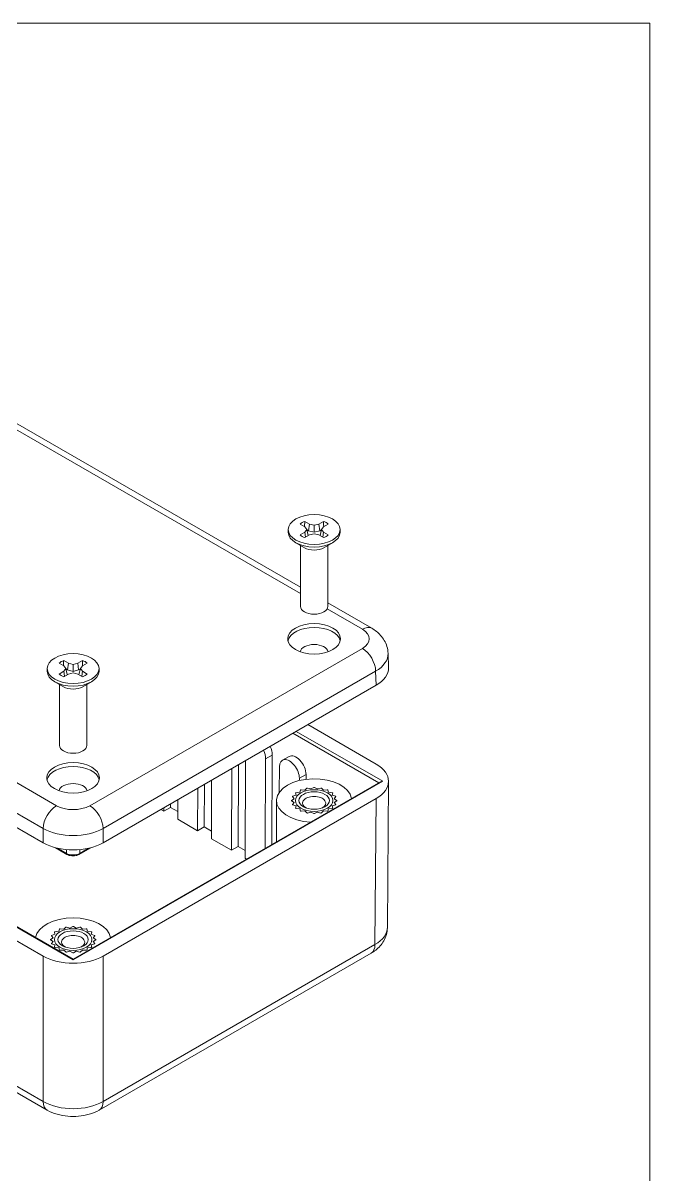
# Model space of a CAD drawing. Header units: millimetres. Extents: x 15 to 432, y 11 to 331.
# Drawn here: x 365 to 431.6, y 208.4 to 330.8 of the extents above; entities that cross this region are included whole.
import ezdxf

# ---------------------------------------------------------------- set-up
doc = ezdxf.new("R2010")
doc.units = ezdxf.units.MM
doc.header["$LTSCALE"] = 1.6
doc.layers.get('0').update_dxf_attribs({"lineweight": 25})
for name, color, linetype, lineweight in [('Sketch Geometry (ANSI)', 7, 'Continuous', 9), ('Symbol (ANSI)', 7, 'Continuous', 9), ('Visible (ANSI)', 7, 'Continuous', 9), ('Visible Narrow (ANSI)', 7, 'Continuous', 9)]:
    doc.layers.add(name, color=color, linetype=linetype, lineweight=lineweight)
doc.styles.add('Note Text (ANSI)', font='arial.ttf')
doc.styles.add('Text Style20', font='arial.ttf')

# ---------------------------------------------------------------- blocks, each defined once
blk = doc.blocks.new('Title Blocks HAMMOND')
at = {"layer": 'Sketch Geometry (ANSI)'}
for p, q in [((269.997, 206.727), (9.353, 206.727)), ((269.997, 36.196), (269.997, 206.727))]:
    blk.add_line(p, q, dxfattribs=at)
at = {"layer": 'Symbol (ANSI)'}
for tag, p, height, style in [('<TITLE>_001', (231.514, 16.349), 5, 'Text Style20'), ('REV:_DD.MM.YYYY_001', (248.641, 6.925), 2, 'Note Text (ANSI)')]:
    blk.add_attdef(tag, p, '', height=height, dxfattribs=dict(at, style=style))

msp = doc.modelspace()

# ---------------------------------------------------------------- linework, layer by layer
at = {"layer": 'Visible (ANSI)'}
for p, q in [((337.752, 303.582), (394.482, 270.829)), ((302.811, 280.811), (367.159, 243.66)), ((393.187, 276.954), (393.187, 276.668)), ((394.936, 277.246), (394.441, 277.532)), ((394.936, 277.817), (395.431, 277.532)), ((395.159, 276.954), (394.936, 277.246)), ((394.936, 276.661), (395.159, 276.954)), ((395.159, 276.954), (395.312, 276.307)), ((395.169, 276.915), (395.35, 276.81)), ((395.431, 277.532), (395.35, 276.81)), ((395.35, 276.81), (395.937, 276.661)), ((395.431, 277.532), (395.937, 277.403)), ((395.937, 277.403), (396.443, 277.532)), ((395.937, 277.403), (395.937, 276.661)), ((395.937, 276.661), (396.524, 276.81)), ((396.443, 277.532), (396.938, 277.817)), ((396.443, 277.532), (396.524, 276.81)), ((396.524, 276.81), (396.706, 276.915)), ((396.715, 276.954), (396.562, 276.307)), ((396.938, 277.246), (396.715, 276.954)), ((396.715, 276.954), (396.938, 276.661)), ((397.433, 277.532), (396.938, 277.246)), ((398.687, 276.954), (398.687, 276.668)), ((394.908, 275.017), (393.993, 275.545)), ((394.441, 276.376), (394.936, 276.661)), ((394.936, 276.661), (395.024, 276.141)), ((395.431, 276.376), (394.936, 276.09)), ((395.937, 276.505), (395.431, 276.376)), ((396.443, 276.376), (395.937, 276.505)), ((396.938, 276.09), (396.443, 276.376)), ((396.938, 276.661), (396.85, 276.141)), ((396.938, 276.661), (397.433, 276.376)), ((396.966, 275.017), (397.882, 275.545)), ((394.482, 275.263), (394.482, 268.789)), ((397.392, 275.263), (397.392, 268.789)), ((370.34, 231.294), (302.356, 270.545)), ((367.158, 231.617), (302.811, 268.767)), ((397.392, 269.149), (402.055, 266.457)), ((403.831, 262.281), (403.785, 263.791)), ((367.59, 262.175), (367.59, 261.889)), ((369.339, 262.467), (368.844, 262.753)), ((369.339, 263.039), (369.834, 262.753)), ((369.562, 262.175), (369.339, 262.467)), ((369.339, 261.883), (369.562, 262.175)), ((369.562, 262.175), (369.715, 261.528)), ((369.571, 262.136), (369.753, 262.031)), ((369.834, 262.753), (369.753, 262.031)), ((369.753, 262.031), (370.34, 261.882)), ((369.834, 262.753), (370.34, 262.624)), ((370.34, 262.624), (370.846, 262.753)), ((370.34, 262.624), (370.34, 261.882)), ((370.34, 261.882), (370.927, 262.031)), ((370.846, 262.753), (371.341, 263.039)), ((370.846, 262.753), (370.927, 262.031)), ((370.927, 262.031), (371.109, 262.136)), ((371.118, 262.175), (370.965, 261.528)), ((371.341, 262.467), (371.118, 262.175)), ((371.118, 262.175), (371.341, 261.883)), ((371.836, 262.753), (371.341, 262.467)), ((373.09, 262.175), (373.09, 261.889)), ((368.844, 261.597), (369.339, 261.883)), ((369.339, 261.883), (369.427, 261.362)), ((369.834, 261.597), (369.339, 261.311)), ((370.34, 261.726), (369.834, 261.597)), ((370.846, 261.597), (370.34, 261.726)), ((371.341, 261.311), (370.846, 261.597)), ((371.341, 261.883), (371.253, 261.362)), ((371.341, 261.883), (371.836, 261.597)), ((369.311, 260.238), (368.395, 260.767)), ((368.885, 260.484), (368.885, 254.01)), ((371.369, 260.238), (372.285, 260.767)), ((371.795, 260.484), (371.795, 254.01)), ((373.521, 243.66), (402.514, 260.398)), ((395.266, 256.214), (402.513, 252.029)), ((303.343, 252.338), (367.572, 215.256)), ((388.655, 252.397), (388.616, 242.022)), ((390.746, 243.075), (390.781, 252.585)), ((391.488, 252.989), (391.453, 243.483)), ((392.562, 252.428), (393.269, 252.833)), ((387.151, 242.868), (387.184, 251.548)), ((387.891, 251.956), (387.858, 243.276)), ((392.246, 251.739), (392.236, 249.026)), ((402.969, 250.132), (370.34, 231.294)), ((384.289, 249.876), (384.272, 245.347)), ((385.053, 250.317), (385.03, 244.093)), ((394.367, 250.275), (394.367, 250.514)), ((395.075, 250.919), (395.073, 250.406)), ((403.831, 250.181), (403.714, 234.657)), ((383.565, 244.939), (383.582, 249.468)), ((393.632, 248.563), (393.805, 248.346)), ((394.014, 248.717), (393.653, 248.6)), ((393.965, 248.954), (394.014, 248.717)), ((394.411, 249.032), (394.005, 248.985)), ((394.492, 249.266), (394.411, 249.032)), ((394.957, 249.262), (394.546, 249.289)), ((395.16, 249.47), (394.957, 249.262)), ((395.6, 249.382), (395.224, 249.482)), ((395.903, 249.544), (395.6, 249.382)), ((396.275, 249.382), (395.971, 249.544)), ((396.651, 249.482), (396.275, 249.382)), ((396.917, 249.262), (396.715, 249.47)), ((397.328, 249.289), (396.917, 249.262)), ((397.464, 249.032), (397.383, 249.266)), ((397.869, 248.985), (397.464, 249.032)), ((397.861, 248.717), (397.909, 248.954)), ((398.221, 248.6), (397.861, 248.717)), ((398.07, 248.346), (398.242, 248.563)), ((402.513, 248.355), (373.522, 231.617)), ((380.686, 247.417), (379.979, 247.009)), ((379.979, 247.009), (379.98, 247.389)), ((380.687, 247.797), (380.686, 247.417)), ((381.447, 246.978), (380.686, 247.417)), ((381.451, 248.238), (381.444, 246.163)), ((391.937, 248.151), (391.937, 243.763)), ((393.805, 248.346), (393.525, 248.17)), ((393.525, 248.131), (393.805, 247.956)), ((393.805, 247.956), (393.632, 247.739)), ((393.653, 247.702), (394.014, 247.585)), ((394.014, 247.585), (393.965, 247.348)), ((394.005, 247.316), (394.411, 247.269)), ((397.464, 247.269), (397.869, 247.316)), ((397.861, 247.585), (398.221, 247.702)), ((397.909, 247.348), (397.861, 247.585)), ((398.35, 248.17), (398.07, 248.346)), ((398.07, 247.956), (398.35, 248.131)), ((398.242, 247.739), (398.07, 247.956)), ((379.979, 247.009), (379.651, 247.198)), ((383.565, 244.939), (381.444, 246.163)), ((394.411, 247.269), (394.492, 247.035)), ((394.546, 247.012), (394.957, 247.04)), ((394.957, 247.04), (395.16, 246.832)), ((395.224, 246.82), (395.6, 246.92)), ((395.6, 246.92), (395.903, 246.758)), ((395.971, 246.758), (396.275, 246.92)), ((396.275, 246.92), (396.651, 246.82)), ((396.715, 246.832), (396.917, 247.04)), ((396.917, 247.04), (397.328, 247.012)), ((397.383, 247.035), (397.464, 247.269)), ((384.272, 245.347), (383.565, 244.939)), ((385.033, 244.908), (384.272, 245.347)), ((387.151, 242.868), (385.03, 244.093)), ((368.454, 243.138), (369.685, 242.427)), ((370.995, 242.427), (372.226, 243.138)), ((387.858, 243.276), (387.151, 242.868)), ((388.619, 242.837), (387.858, 243.276)), ((388.769, 241.934), (388.616, 242.022)), ((368.416, 233.938), (368.056, 233.821)), ((368.368, 234.175), (368.416, 233.938)), ((368.813, 234.254), (368.408, 234.207)), ((368.894, 234.488), (368.813, 234.254)), ((369.36, 234.483), (368.949, 234.511)), ((369.562, 234.691), (369.36, 234.483)), ((370.002, 234.603), (369.627, 234.703)), ((370.306, 234.765), (370.002, 234.603)), ((370.678, 234.603), (370.374, 234.765)), ((371.053, 234.703), (370.678, 234.603)), ((371.32, 234.483), (371.118, 234.691)), ((371.731, 234.511), (371.32, 234.483)), ((371.867, 234.254), (371.786, 234.488)), ((372.272, 234.207), (371.867, 234.254)), ((372.264, 233.938), (372.312, 234.175)), ((372.624, 233.821), (372.264, 233.938)), ((368.208, 233.567), (367.927, 233.392)), ((367.927, 233.353), (368.208, 233.177)), ((368.035, 233.784), (368.208, 233.567)), ((368.208, 233.177), (368.035, 232.96)), ((368.056, 232.923), (368.416, 232.806)), ((368.416, 232.806), (368.368, 232.569)), ((372.264, 232.806), (372.624, 232.923)), ((372.312, 232.569), (372.264, 232.806)), ((372.472, 233.567), (372.645, 233.784)), ((372.753, 233.392), (372.472, 233.567)), ((372.472, 233.177), (372.753, 233.353)), ((372.645, 232.96), (372.472, 233.177)), ((368.408, 232.538), (368.813, 232.491)), ((368.813, 232.491), (368.894, 232.257)), ((368.949, 232.234), (369.36, 232.262)), ((369.36, 232.262), (369.562, 232.054)), ((369.627, 232.041), (370.002, 232.141)), ((370.002, 232.141), (370.306, 231.979)), ((370.374, 231.979), (370.678, 232.141)), ((370.678, 232.141), (371.053, 232.041)), ((371.118, 232.054), (371.32, 232.262)), ((371.32, 232.262), (371.731, 232.234)), ((371.786, 232.257), (371.867, 232.491)), ((371.867, 232.491), (372.272, 232.538)), ((373.108, 215.256), (401.982, 231.926)), ((370.34, 231.294), (370.34, 231.21))]:
    msp.add_line(p, q, dxfattribs=at)
for centre, major_axis in [((395.937, 276.954), (2.75, 0)), ((395.937, 265.338), (-2.8, 0)), ((370.34, 262.175), (2.75, 0)), ((370.34, 250.559), (-2.8, 0)), ((395.937, 248.151), (1.994, 0)), ((395.937, 248.151), (1.613, 0)), ((370.34, 233.372), (-1.994, 0)), ((370.34, 233.372), (1.613, 0))]:
    msp.add_ellipse(centre, major_axis=major_axis, ratio=0.5773503, dxfattribs=at)
for centre, major_axis, ratio, start_param, end_param in [((395.937, 276.954), (1.8, 0), 0.5773503, 2.1605034, 2.5518855), ((395.937, 276.954), (1.8, 0), 0.5773503, 0.5897071, 0.9810892), ((395.937, 276.668), (2.75, 0), 0.5773503, 3.1415927, 6.2831853), ((395.937, 276.954), (-1.8, 0), 0.5773503, 0.5897071, 0.9810892), ((395.937, 276.954), (-1.8, 0), 0.5773503, 2.1605034, 2.5518855), ((395.937, 275.611), (-1.455, 0), 0.5773503, 0.7853982, 2.3561945), ((395.937, 268.789), (1.455, 0), 0.5773503, 3.1415927, 6.2831853), ((395.937, 264.93), (2.8, 0), 0.5773503, 0.126607, 3.0149856), ((395.937, 263.868), (1.5, 0), 0.5773503, 0.1168071, 3.0247855), ((370.34, 262.175), (1.8, 0), 0.5773503, 2.1605034, 2.5518855), ((370.34, 262.175), (1.8, 0), 0.5773503, 0.5897071, 0.9810892), ((399.33, 262.235), (4.501, 0), 0.5771744, 5.4979394, 6.3006333), ((370.34, 261.889), (2.75, 0), 0.5773503, 3.1415927, 6.2831853), ((370.34, 262.175), (-1.8, 0), 0.5773503, 0.5897071, 0.9810892), ((370.34, 262.175), (-1.8, 0), 0.5773503, 2.1605034, 2.5518855), ((370.34, 260.832), (-1.455, 0), 0.5773503, 0.7853982, 2.3561945), ((370.34, 254.01), (1.455, 0), 0.5773503, 3.1415927, 6.2831853), ((389.721, 253.197), (-0.745, 1.302), 0.5798639, 3.929182, 4.6077843), ((390.428, 253.602), (0.745, -1.302), 0.5798639, 0.7875894, 1.4682601), ((393.307, 251.127), (-0.745, 1.302), 0.5798639, 3.929182, 7.0707747), ((394.014, 251.531), (-0.745, 1.302), 0.5798639, 3.929182, 6.2831853), ((370.34, 250.151), (2.8, 0), 0.5773503, 0.126607, 3.0149856), ((399.331, 250.192), (4.5, 0), 0.5773393, 5.4977967, 7.068574), ((370.34, 249.09), (1.5, 0), 0.5773503, 0.1168071, 3.0247855), ((395.937, 248.151), (-4, 0), 0.5773503, 3.2372532, 7.7583211), ((403.219, 249.988), (0.354, 0), 0.5773503, 1.5707963, 2.3561945), ((395.937, 248.151), (-2.413, 0), 0.5773503, 5.9550054, 5.9830467), ((395.937, 248.151), (2.413, 0), 0.5773503, 2.4992535, 2.5272948), ((395.937, 248.151), (2.413, 0), 0.5773503, 2.1850942, 2.2131355), ((395.937, 247.88), (-1.232, 0), 0.5773503, 2.2948673, 7.1299107), ((395.937, 248.151), (2.413, 0), 0.5773503, 1.8709349, 1.8989763), ((395.937, 248.151), (2.413, 0), 0.5773503, 1.5567757, 1.584817), ((395.937, 248.151), (2.413, 0), 0.5773503, 1.2426164, 1.2706577), ((395.937, 248.151), (2.413, 0), 0.5773503, 0.9284571, 0.9564985), ((395.937, 248.151), (2.413, 0), 0.5773503, 0.6142979, 0.6423392), ((395.937, 248.151), (2.413, 0), 0.5773503, 0.3001386, 0.3281799), ((395.937, 248.151), (-2.413, 0), 0.5773503, 6.2691646, 6.297206), ((395.937, 248.151), (-2.413, 0), 0.5773503, 0.3001386, 0.3281799), ((395.937, 248.151), (-2.413, 0), 0.5773503, 0.6142979, 0.6423392), ((395.937, 248.151), (-2.413, 0), 0.5773503, 2.4992535, 2.5272948), ((395.937, 248.151), (2.413, 0), 0.5773503, 5.9550054, 5.9830467), ((395.937, 248.151), (2.413, 0), 0.5773503, 6.2691646, 6.297206), ((395.937, 248.151), (-2.413, 0), 0.5773503, 0.9284571, 0.9564985), ((395.937, 248.151), (-2.413, 0), 0.5773503, 1.2426164, 1.2706577), ((395.937, 248.151), (-2.413, 0), 0.5773503, 1.5567757, 1.584817), ((395.937, 248.151), (-2.413, 0), 0.5773503, 1.8709349, 1.8989763), ((395.937, 248.151), (-2.413, 0), 0.5773503, 2.1850942, 2.2131355), ((370.34, 245.498), (4.5, 0), 0.5775261, 3.9271431, 5.4976349), ((370.34, 233.372), (4, 0), 0.5773503, 0.0956606, 3.0459321), ((370.34, 233.372), (2.413, 0), 0.5773503, 2.4992535, 2.5272948), ((370.34, 233.372), (2.413, 0), 0.5773503, 2.1850942, 2.2131355), ((370.34, 233.372), (2.413, 0), 0.5773503, 1.8709349, 1.8989763), ((370.34, 233.372), (2.413, 0), 0.5773503, 1.5567757, 1.584817), ((370.34, 233.372), (2.413, 0), 0.5773503, 1.2426164, 1.2706577), ((370.34, 233.372), (2.413, 0), 0.5773503, 0.9284571, 0.9564985), ((370.34, 233.372), (2.413, 0), 0.5773503, 0.6142979, 0.6423392), ((370.34, 233.372), (-2.413, 0), 0.5773503, 6.2691646, 6.297206), ((370.34, 233.372), (-2.413, 0), 0.5773503, 5.9550054, 5.9830467), ((370.34, 233.372), (-2.413, 0), 0.5773503, 0.3001386, 0.3281799), ((370.34, 233.102), (-1.232, 0), 0.5773503, 2.2948673, 7.1299107), ((370.34, 233.372), (2.413, 0), 0.5773503, 0.3001386, 0.3281799), ((370.34, 233.372), (2.413, 0), 0.5773503, 5.9550054, 5.9830467), ((370.34, 233.372), (2.413, 0), 0.5773503, 6.2691646, 6.297206), ((370.34, 233.454), (-4.5, 0), 0.5773613, 0.7854077, 2.356185), ((370.34, 233.372), (-2.413, 0), 0.5773503, 0.6142979, 0.6423392), ((370.34, 233.372), (-2.413, 0), 0.5773503, 0.9284571, 0.9564985), ((370.34, 233.372), (-2.413, 0), 0.5773503, 1.2426164, 1.2706577), ((370.34, 233.372), (-2.413, 0), 0.5773503, 1.5567757, 1.584817), ((370.34, 233.372), (-2.413, 0), 0.5773503, 1.8709349, 1.8989763), ((370.34, 233.372), (-2.413, 0), 0.5773503, 2.1850942, 2.2131355), ((370.34, 233.372), (-2.413, 0), 0.5773503, 2.4992535, 2.5272948)]:
    msp.add_ellipse(centre, major_axis=major_axis, ratio=ratio, start_param=start_param, end_param=end_param, dxfattribs=at)
for points in [[(394.936, 277.817), (394.929, 277.528), (394.925, 277.253)], [(396.938, 277.817), (396.945, 277.528), (396.95, 277.253)], [(369.339, 263.039), (369.332, 262.75), (369.327, 262.474)], [(371.341, 263.039), (371.348, 262.75), (371.353, 262.474)]]:
    msp.add_open_spline(points, degree=2, dxfattribs=at)
for points, knots in [([(402.055, 266.457), (402.222, 266.361), (402.385, 266.252), (402.7, 266.003), (402.852, 265.864), (403.137, 265.547), (403.269, 265.37), (403.499, 264.975), (403.596, 264.757), (403.736, 264.29), (403.778, 264.042), (403.785, 263.791)], [-0.78524587, -0.78524587, -0.78524587, -0.78524587, -0.63168629, -0.63168629, -0.47812671, -0.47812671, -0.32456714, -0.32456714, -0.17100756, -0.17100756, -0.01744798, -0.01744798, -0.01744798, -0.01744798]), ([(369.685, 242.427), (369.76, 242.384), (369.842, 242.35), (370.016, 242.299), (370.107, 242.282), (370.293, 242.265), (370.387, 242.265), (370.573, 242.282), (370.664, 242.299), (370.838, 242.35), (370.92, 242.384), (370.995, 242.427)], [-0.7852459, -0.7852459, -0.7852459, -0.7852459, -0.4711475, -0.4711475, -0.1570492, -0.1570492, 0.1570492, 0.1570492, 0.4711475, 0.4711475, 0.7852459, 0.7852459, 0.7852459, 0.7852459]), ([(401.982, 231.926), (402.152, 232.024), (402.318, 232.135), (402.638, 232.389), (402.793, 232.532), (403.08, 232.857), (403.214, 233.039), (403.444, 233.444), (403.54, 233.668), (403.675, 234.147), (403.712, 234.402), (403.714, 234.657)], [-0.78538864, -0.78538864, -0.78538864, -0.78538864, -0.62918356, -0.62918356, -0.47297848, -0.47297848, -0.3167734, -0.3167734, -0.16056832, -0.16056832, -0.00436324, -0.00436324, -0.00436324, -0.00436324]), ([(367.572, 215.256), (367.914, 215.058), (368.273, 214.912), (369.008, 214.695), (369.386, 214.626), (370.148, 214.556), (370.532, 214.556), (371.294, 214.626), (371.672, 214.695), (372.407, 214.912), (372.766, 215.058), (373.108, 215.256)], [-0.7853886, -0.7853886, -0.7853886, -0.7853886, -0.4712332, -0.4712332, -0.1570777, -0.1570777, 0.1570777, 0.1570777, 0.4712332, 0.4712332, 0.7853886, 0.7853886, 0.7853886, 0.7853886])]:
    msp.add_open_spline(points, degree=3, knots=knots, dxfattribs=at)
at = {"layer": 'Visible Narrow (ANSI)'}
for p, q in [((336.752, 303.483), (394.482, 270.153)), ((368.573, 247.605), (304.27, 284.73)), ((302.856, 282.309), (367.159, 245.184)), ((302.106, 270.605), (370.34, 231.21)), ((397.314, 268.518), (401.055, 266.358)), ((401.055, 264.317), (372.107, 247.605)), ((373.521, 245.184), (402.469, 261.897)), ((402.469, 261.897), (402.514, 260.398)), ((393.675, 255.295), (402.793, 250.031)), ((403.219, 250.192), (394.027, 255.499)), ((367.158, 216.164), (302.929, 253.247)), ((391.488, 252.989), (390.781, 252.585)), ((370.34, 231.21), (403.219, 250.192)), ((395.075, 250.919), (394.367, 250.514)), ((402.513, 248.355), (402.396, 232.834)), ((367.159, 245.184), (367.159, 243.66)), ((373.521, 243.66), (373.521, 245.184)), ((369.633, 242.538), (368.698, 243.078)), ((369.633, 242.931), (369.633, 242.538)), ((371.982, 243.078), (371.047, 242.538)), ((371.047, 242.538), (371.047, 242.931)), ((402.396, 232.834), (373.522, 216.164)), ((367.158, 231.617), (367.158, 216.164)), ((373.522, 216.164), (373.522, 231.617))]:
    msp.add_line(p, q, dxfattribs=at)
for centre, major_axis, ratio, start_param, end_param in [((401.055, 264.725), (1, 1.732), 0.5773503, 0, 0.7853982), ((399.286, 265.338), (2.501, 0), 0.5771744, 5.4979394, 7.0684312), ((401.055, 262.684), (-1, 1.732), 0.5773503, 3.9444441, 5.4977871), ((399.286, 263.705), (4.5, 0.06), 0.5772613, 5.4901863, 6.2928802), ((368.573, 245.972), (1, 1.732), 0.5773503, 0.7853982, 2.3387412), ((370.34, 248.626), (-2.5, 0), 0.5775261, 0.7855505, 2.3560422), ((372.107, 245.972), (-1, 1.732), 0.5773503, 3.9444441, 5.4977871), ((370.34, 246.993), (4.5, 0), 0.5684146, 3.9271431, 5.4976349), ((369.81, 242.644), (-0.125, -0.217), 0.5773503, 5.5152404, 6.2831853), ((370.34, 242.95), (-1, 0), 0.5824755, 0.7855505, 2.3560422), ((370.87, 242.644), (0.125, -0.217), 0.5773503, 0, 0.7679449), ((399.214, 234.679), (4.5, -0.015), 0.5773447, 5.4997359, 6.2807613), ((400.982, 233.658), (1, -1.732), 0.5773503, 0, 0.7810348), ((368.572, 216.988), (-1, -1.732), 0.5773503, 5.5021505, 6.2831853), ((370.34, 218.008), (-4.5, 0), 0.5795907, 0.7854077, 2.356185), ((372.108, 216.988), (1, -1.732), 0.5773503, 0, 0.7810348)]:
    msp.add_ellipse(centre, major_axis=major_axis, ratio=ratio, start_param=start_param, end_param=end_param, dxfattribs=at)

# ---------------------------------------------------------------- block references
at = {"xscale": 1.6, "yscale": 1.6, "zscale": 1.6}
msp.add_blockref('Title Blocks HAMMOND', (-0.398, 0.02), dxfattribs=at)

doc.saveas('drawing.dxf')
